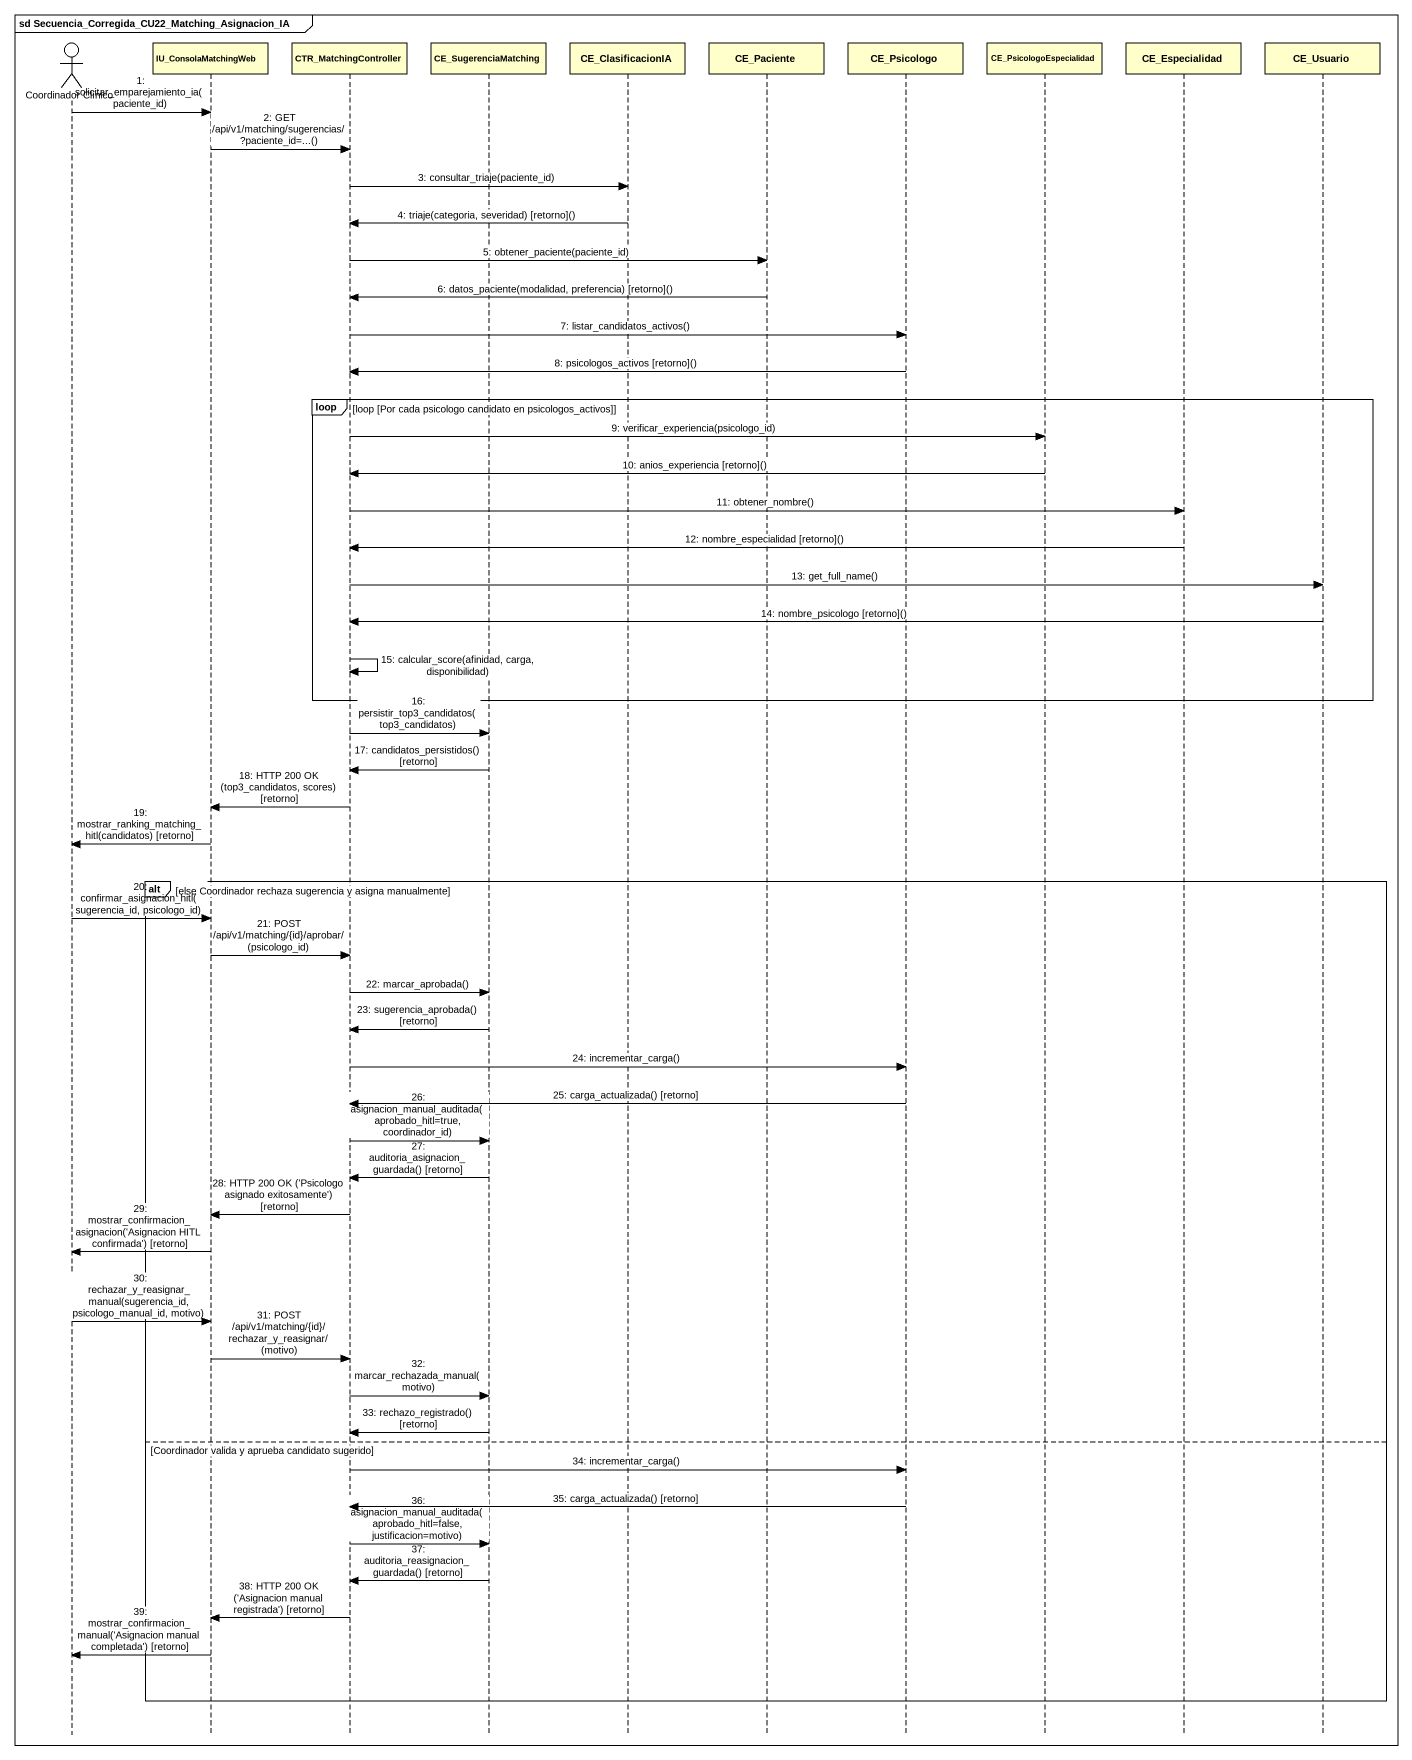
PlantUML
@startuml
mainframe sd Secuencia_Corregida_CU22_Matching_Asignacion_IA
hide footbox
actor "Coordinador Clínico" as Coordinador_Clínico
participant IU_ConsolaMatchingWeb
participant CTR_MatchingController
participant CE_SugerenciaMatching
participant CE_ClasificacionIA
participant CE_Paciente
participant CE_Psicologo
participant CE_PsicologoEspecialidad
participant CE_Especialidad
participant CE_Usuario

Coordinador_Clínico -> IU_ConsolaMatchingWeb : 1: solicitar_emparejamiento_ia(paciente_id)
IU_ConsolaMatchingWeb -> CTR_MatchingController : 2: GET /api/v1/matching/sugerencias/?paciente_id=...()
CTR_MatchingController -> CE_ClasificacionIA : 3: consultar_triaje(paciente_id)
CE_ClasificacionIA -> CTR_MatchingController : 4: triaje(categoria, severidad) [retorno]()
CTR_MatchingController -> CE_Paciente : 5: obtener_paciente(paciente_id)
CE_Paciente -> CTR_MatchingController : 6: datos_paciente(modalidad, preferencia) [retorno]()
CTR_MatchingController -> CE_Psicologo : 7: listar_candidatos_activos()
CE_Psicologo -> CTR_MatchingController : 8: psicologos_activos [retorno]()
loop loop [Por cada psicologo candidato en psicologos_activos]
  CTR_MatchingController -> CE_PsicologoEspecialidad : 9: verificar_experiencia(psicologo_id)
  CE_PsicologoEspecialidad -> CTR_MatchingController : 10: anios_experiencia [retorno]()
  CTR_MatchingController -> CE_Especialidad : 11: obtener_nombre()
  CE_Especialidad -> CTR_MatchingController : 12: nombre_especialidad [retorno]()
  CTR_MatchingController -> CE_Usuario : 13: get_full_name()
  CE_Usuario -> CTR_MatchingController : 14: nombre_psicologo [retorno]()
  CTR_MatchingController -> CTR_MatchingController : 15: calcular_score(afinidad, carga, disponibilidad)
end
CTR_MatchingController -> CE_SugerenciaMatching : 16: persistir_top3_candidatos(top3_candidatos)
CE_SugerenciaMatching -> CTR_MatchingController : 17: candidatos_persistidos() [retorno]
CTR_MatchingController -> IU_ConsolaMatchingWeb : 18: HTTP 200 OK (top3_candidatos, scores) [retorno]
IU_ConsolaMatchingWeb -> Coordinador_Clínico : 19: mostrar_ranking_matching_hitl(candidatos) [retorno]
alt else Coordinador rechaza sugerencia y asigna manualmente
  Coordinador_Clínico -> IU_ConsolaMatchingWeb : 20: confirmar_asignacion_hitl(sugerencia_id, psicologo_id)
  IU_ConsolaMatchingWeb -> CTR_MatchingController : 21: POST /api/v1/matching/{id}/aprobar/ (psicologo_id)
  CTR_MatchingController -> CE_SugerenciaMatching : 22: marcar_aprobada()
  CE_SugerenciaMatching -> CTR_MatchingController : 23: sugerencia_aprobada() [retorno]
  CTR_MatchingController -> CE_Psicologo : 24: incrementar_carga()
  CE_Psicologo -> CTR_MatchingController : 25: carga_actualizada() [retorno]
  CTR_MatchingController -> CE_SugerenciaMatching : 26: asignacion_manual_auditada(aprobado_hitl=true, coordinador_id)
  CE_SugerenciaMatching -> CTR_MatchingController : 27: auditoria_asignacion_guardada() [retorno]
  CTR_MatchingController -> IU_ConsolaMatchingWeb : 28: HTTP 200 OK ('Psicologo asignado exitosamente') [retorno]
  IU_ConsolaMatchingWeb -> Coordinador_Clínico : 29: mostrar_confirmacion_asignacion('Asignacion HITL confirmada') [retorno]
  Coordinador_Clínico -> IU_ConsolaMatchingWeb : 30: rechazar_y_reasignar_manual(sugerencia_id, psicologo_manual_id, motivo)
  IU_ConsolaMatchingWeb -> CTR_MatchingController : 31: POST /api/v1/matching/{id}/rechazar_y_reasignar/ (motivo)
  CTR_MatchingController -> CE_SugerenciaMatching : 32: marcar_rechazada_manual(motivo)
  CE_SugerenciaMatching -> CTR_MatchingController : 33: rechazo_registrado() [retorno]
else Coordinador valida y aprueba candidato sugerido
  CTR_MatchingController -> CE_Psicologo : 34: incrementar_carga()
  CE_Psicologo -> CTR_MatchingController : 35: carga_actualizada() [retorno]
  CTR_MatchingController -> CE_SugerenciaMatching : 36: asignacion_manual_auditada(aprobado_hitl=false, justificacion=motivo)
  CE_SugerenciaMatching -> CTR_MatchingController : 37: auditoria_reasignacion_guardada() [retorno]
  CTR_MatchingController -> IU_ConsolaMatchingWeb : 38: HTTP 200 OK ('Asignacion manual registrada') [retorno]
  IU_ConsolaMatchingWeb -> Coordinador_Clínico : 39: mostrar_confirmacion_manual('Asignacion manual completada') [retorno]
end
@enduml
